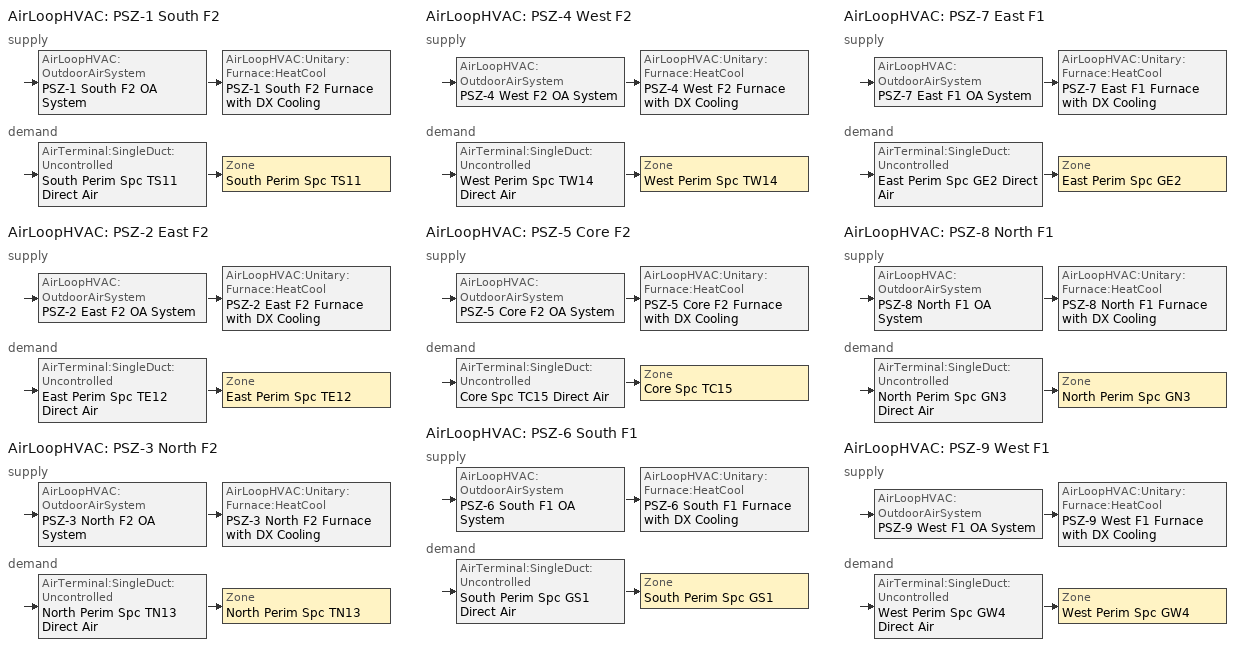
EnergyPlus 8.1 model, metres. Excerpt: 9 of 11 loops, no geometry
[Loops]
AirLoopHVAC 'PSZ-1 South F2'
 supply: AirLoopHVAC:OutdoorAirSystem 'PSZ-1 South F2 OA System' > AirLoopHVAC:Unitary:Furnace:HeatCool 'PSZ-1 South F2 Furnace with DX Cooling'
 demand: AirTerminal:SingleDuct:Uncontrolled 'South Perim Spc TS11 Direct Air' > Zone 'South Perim Spc TS11'
AirLoopHVAC 'PSZ-2 East F2'
 supply: AirLoopHVAC:OutdoorAirSystem 'PSZ-2 East F2 OA System' > AirLoopHVAC:Unitary:Furnace:HeatCool 'PSZ-2 East F2 Furnace with DX Cooling'
 demand: AirTerminal:SingleDuct:Uncontrolled 'East Perim Spc TE12 Direct Air' > Zone 'East Perim Spc TE12'
AirLoopHVAC 'PSZ-3 North F2'
 supply: AirLoopHVAC:OutdoorAirSystem 'PSZ-3 North F2 OA System' > AirLoopHVAC:Unitary:Furnace:HeatCool 'PSZ-3 North F2 Furnace with DX Cooling'
 demand: AirTerminal:SingleDuct:Uncontrolled 'North Perim Spc TN13 Direct Air' > Zone 'North Perim Spc TN13'
AirLoopHVAC 'PSZ-4 West F2'
 supply: AirLoopHVAC:OutdoorAirSystem 'PSZ-4 West F2 OA System' > AirLoopHVAC:Unitary:Furnace:HeatCool 'PSZ-4 West F2 Furnace with DX Cooling'
 demand: AirTerminal:SingleDuct:Uncontrolled 'West Perim Spc TW14 Direct Air' > Zone 'West Perim Spc TW14'
AirLoopHVAC 'PSZ-5 Core F2'
 supply: AirLoopHVAC:OutdoorAirSystem 'PSZ-5 Core F2 OA System' > AirLoopHVAC:Unitary:Furnace:HeatCool 'PSZ-5 Core F2 Furnace with DX Cooling'
 demand: AirTerminal:SingleDuct:Uncontrolled 'Core Spc TC15 Direct Air' > Zone 'Core Spc TC15'
AirLoopHVAC 'PSZ-6 South F1'
 supply: AirLoopHVAC:OutdoorAirSystem 'PSZ-6 South F1 OA System' > AirLoopHVAC:Unitary:Furnace:HeatCool 'PSZ-6 South F1 Furnace with DX Cooling'
 demand: AirTerminal:SingleDuct:Uncontrolled 'South Perim Spc GS1 Direct Air' > Zone 'South Perim Spc GS1'
AirLoopHVAC 'PSZ-7 East F1'
 supply: AirLoopHVAC:OutdoorAirSystem 'PSZ-7 East F1 OA System' > AirLoopHVAC:Unitary:Furnace:HeatCool 'PSZ-7 East F1 Furnace with DX Cooling'
 demand: AirTerminal:SingleDuct:Uncontrolled 'East Perim Spc GE2 Direct Air' > Zone 'East Perim Spc GE2'
AirLoopHVAC 'PSZ-8 North F1'
 supply: AirLoopHVAC:OutdoorAirSystem 'PSZ-8 North F1 OA System' > AirLoopHVAC:Unitary:Furnace:HeatCool 'PSZ-8 North F1 Furnace with DX Cooling'
 demand: AirTerminal:SingleDuct:Uncontrolled 'North Perim Spc GN3 Direct Air' > Zone 'North Perim Spc GN3'
AirLoopHVAC 'PSZ-9 West F1'
 supply: AirLoopHVAC:OutdoorAirSystem 'PSZ-9 West F1 OA System' > AirLoopHVAC:Unitary:Furnace:HeatCool 'PSZ-9 West F1 Furnace with DX Cooling'
 demand: AirTerminal:SingleDuct:Uncontrolled 'West Perim Spc GW4 Direct Air' > Zone 'West Perim Spc GW4'
[DesignSpecification:OutdoorAir] Outdoor Air Method=Flow/Area; Outdoor Air Flow per Zone Floor Area {m3/s-m2}=0.000666962; Outdoor Air Flow per Zone {m3/s}=0
SZ DSOA South Perim Spc GS1; SZ DSOA South Perim Spc TS11; SZ DSOA East Perim Spc GE2; SZ DSOA East Perim Spc TE12; SZ DSOA North Perim Spc GN3; SZ DSOA North Perim Spc TN13; SZ DSOA West Perim Spc GW4; SZ DSOA West Perim Spc TW14; SZ DSOA Core Spc TC15
[Sizing:Zone] Zone Cooling Design Supply Air Temperature Input Method=SupplyAirTemperature; Zone Cooling Design Supply Air Temperature {C}=12.8; Zone Heating Design Supply Air Temperature Input Method=SupplyAirTemperature; Zone Heating Design Supply Air Temperature {C}=40.4; Zone Cooling Design Supply Air Humidity Ratio {kgWater/kgDryAir}=0.008; Zone Heating Design Supply Air Humidity Ratio {kgWater/kgDryAir}=0.008; Cooling Design Air Flow Method=DesignDay; Cooling Design Air Flow Rate {m3/s}=0; Cooling Minimum Air Flow Fraction=0; Heating Design Air Flow Method=DesignDay; Heating Design Air Flow Rate {m3/s}=0; Heating Maximum Air Flow Fraction=0
Name | Design Specification Outdoor Air Object
South Perim Spc GS1 | SZ DSOA South Perim Spc GS1
South Perim Spc TS11 | SZ DSOA South Perim Spc TS11
East Perim Spc GE2 | SZ DSOA East Perim Spc GE2
East Perim Spc TE12 | SZ DSOA East Perim Spc TE12
North Perim Spc GN3 | SZ DSOA North Perim Spc GN3
North Perim Spc TN13 | SZ DSOA North Perim Spc TN13
West Perim Spc GW4 | SZ DSOA West Perim Spc GW4
West Perim Spc TW14 | SZ DSOA West Perim Spc TW14
Core Spc TC15 | SZ DSOA Core Spc TC15
[Sizing:System] Type of Load to Size On=Sensible; Design Outdoor Air Flow Rate {m3/s}=autosize; Minimum System Air Flow Ratio=1; Preheat Design Temperature {C}=7; Preheat Design Humidity Ratio {kgWater/kgDryAir}=0.008; Precool Design Temperature {C}=11; Precool Design Humidity Ratio {kgWater/kgDryAir}=0.008; Central Cooling Design Supply Air Temperature {C}=12.8; Central Heating Design Supply Air Temperature {C}=40.4; Sizing Option=NonCoincident; 100% Outdoor Air in Cooling=No; 100% Outdoor Air in Heating=No; Central Cooling Design Supply Air Humidity Ratio {kgWater/kgDryAir}=0.008; Central Heating Design Supply Air Humidity Ratio {kgWater/kgDryAir}=0.008; Cooling Design Air Flow Method=DesignDay; Cooling Design Air Flow Rate {m3/s}=0; Heating Design Air Flow Method=DesignDay; Heating Design Air Flow Rate {m3/s}=0; System Outdoor Air Method=ZoneSum
PSZ-1 South F2; PSZ-2 East F2; PSZ-3 North F2; PSZ-4 West F2; PSZ-5 Core F2; PSZ-6 South F1; PSZ-7 East F1; PSZ-8 North F1; PSZ-9 West F1
[ZoneControl:Thermostat] Control Type Schedule=COMPACT HVAC-ALWAYS 4; Control 1=Thermostat 1 Dual SP Control
Name | Zone or ZoneList
South Perim Spc GS1 Thermostat | South Perim Spc GS1
South Perim Spc TS11 Thermostat | South Perim Spc TS11
East Perim Spc GE2 Thermostat | East Perim Spc GE2
East Perim Spc TE12 Thermostat | East Perim Spc TE12
North Perim Spc GN3 Thermostat | North Perim Spc GN3
North Perim Spc TN13 Thermostat | North Perim Spc TN13
West Perim Spc GW4 Thermostat | West Perim Spc GW4
West Perim Spc TW14 Thermostat | West Perim Spc TW14
Core Spc TC15 Thermostat | Core Spc TC15
[ThermostatSetpoint:DualSetpoint]
Thermostat 1 Dual SP Control: Heating Setpoint Temperature Schedule=Heat 1/0; Cooling Setpoint Temperature Schedule=Cool 1/0
[AirTerminal:SingleDuct:Uncontrolled] Availability Schedule=COMPACT HVAC-ALWAYS 1; Maximum Air Flow Rate {m3/s}=autosize
South Perim Spc GS1 Direct Air; South Perim Spc TS11 Direct Air; East Perim Spc GE2 Direct Air; East Perim Spc TE12 Direct Air; North Perim Spc GN3 Direct Air; North Perim Spc TN13 Direct Air; West Perim Spc GW4 Direct Air; West Perim Spc TW14 Direct Air; Core Spc TC15 Direct Air
[Zone equipment]
South Perim Spc GS1: South Perim Spc GS1 Direct Air
South Perim Spc TS11: South Perim Spc TS11 Direct Air
East Perim Spc GE2: East Perim Spc GE2 Direct Air
East Perim Spc TE12: East Perim Spc TE12 Direct Air
North Perim Spc GN3: North Perim Spc GN3 Direct Air
North Perim Spc TN13: North Perim Spc TN13 Direct Air
West Perim Spc GW4: West Perim Spc GW4 Direct Air
West Perim Spc TW14: West Perim Spc TW14 Direct Air
Core Spc TC15: Core Spc TC15 Direct Air, Core Spc TC15 Bathroom Exhaust
[Fan:OnOff] Availability Schedule=Fans D1; Fan Total Efficiency=0.53625; Pressure Rise {Pa}=448.2; Motor In Airstream Fraction=1
Name | Maximum Flow Rate {m3/s} | Motor Efficiency
PSZ-1 South F2 Supply Fan | 0.72137 | 0.825
PSZ-2 East F2 Supply Fan | 0.88448 | 0.825
PSZ-3 North F2 Supply Fan | 0.67673 | 0.825
PSZ-4 West F2 Supply Fan | 1.0539 | 0.825
PSZ-5 Core F2 Supply Fan | 2.62949 | 0.84
PSZ-6 South F1 Supply Fan | 0.50881 | 0.825
PSZ-7 East F1 Supply Fan | 0.6614 | 0.825
PSZ-8 North F1 Supply Fan | 0.46544 | 0.825
PSZ-9 West F1 Supply Fan | 0.76383 | 0.825
[Fan:ZoneExhaust]
Core Spc TC15 Bathroom Exhaust: Availability Schedule=ExFanOperationSchd; Fan Total Efficiency=0.45; Pressure Rise {Pa}=187.5; Maximum Flow Rate {m3/s}=0.28385
[Coil:Cooling:DX:SingleSpeed] Availability Schedule=COMPACT HVAC-ALWAYS 1; Gross Rated Sensible Heat Ratio=autosize; Gross Rated Cooling COP {W/W}=2.73; Total Cooling Capacity Function of Temperature Curve=PSZ DX Coil Cap-FT; Total Cooling Capacity Function of Flow Fraction Curve=PSZ DX Coil Cap-FF; Energy Input Ratio Function of Temperature Curve=PSZ DX Coil EIR-FT; Energy Input Ratio Function of Flow Fraction Curve=PSZ DX Coil EIR-FF; Part Load Fraction Correlation Curve=PSZ DX Coil PLF; Nominal Time for Condensate Removal to Begin {s}=0; Ratio of Initial Moisture Evaporation Rate and Steady State Latent Capacity=0; Maximum Cycling Rate {cycles/hr}=0; Latent Capacity Time Constant {s}=0; Condenser Type=Aircooled; Evaporative Condenser Effectiveness=0; Evaporative Condenser Pump Rated Power Consumption {W}=0; Crankcase Heater Capacity {W}=0; Maximum Outdoor Dry-Bulb Temperature for Crankcase Heater Operation {C}=10
Name | Gross Rated Total Cooling Capacity {W} | Rated Air Flow Rate {m3/s}
PSZ-1 South F2 Cooling Coil | 9552.99 | 0.72137
PSZ-2 East F2 Cooling Coil | 11713 | 0.88448
PSZ-3 North F2 Cooling Coil | 8961.82 | 0.67673
PSZ-4 West F2 Cooling Coil | 13956.6 | 1.0539
PSZ-5 Core F2 Cooling Coil | 34821.9 | 2.62949
PSZ-6 South F1 Cooling Coil | 6738.13 | 0.50881
PSZ-7 East F1 Cooling Coil | 8758.84 | 0.6614
PSZ-8 North F1 Cooling Coil | 6163.74 | 0.46544
PSZ-9 West F1 Cooling Coil | 10115.2 | 0.76383
[Coil:Heating:Gas] Availability Schedule=COMPACT HVAC-ALWAYS 1; Gas Burner Efficiency=0.8; Parasitic Electric Load {W}=0; Part Load Fraction Correlation Curve=PSZ Heating Coil PLF-FPLR; Parasitic Gas Load {W}=0
Name | Nominal Capacity {W}
PSZ-1 South F2 Heating Coil | 13263.6
PSZ-2 East F2 Heating Coil | 13272.1
PSZ-3 North F2 Heating Coil | 13169.1
PSZ-4 West F2 Heating Coil | 13165.5
PSZ-5 Core F2 Heating Coil | 33220.3
PSZ-6 South F1 Heating Coil | 10775.9
PSZ-7 East F1 Heating Coil | 10754.5
PSZ-8 North F1 Heating Coil | 10591.8
PSZ-9 West F1 Heating Coil | 10658
[AirLoopHVAC:Unitary:Furnace:HeatCool] Availability Schedule=COMPACT HVAC-ALWAYS 1; Supply Air Fan Operating Mode Schedule=COMPACT HVAC-ALWAYS 1; Maximum Supply Air Temperature {C}=40.4; Supply Air Flow Rate During Cooling Operation {m3/s}=autosize; Supply Air Flow Rate During Heating Operation {m3/s}=autosize; Supply Air Flow Rate When No Cooling or Heating is Needed {m3/s}=autosize; Fan Placement=DrawThrough; Dehumidification Control Type=None
Name | Controlling Zone or Thermostat Location | Supply Fan | Heating Coil | Cooling Coil
PSZ-1 South F2 Furnace with DX Cooling | South Perim Spc TS11 | PSZ-1 South F2 Supply Fan | PSZ-1 South F2 Heating Coil | PSZ-1 South F2 Cooling Coil
PSZ-2 East F2 Furnace with DX Cooling | East Perim Spc TE12 | PSZ-2 East F2 Supply Fan | PSZ-2 East F2 Heating Coil | PSZ-2 East F2 Cooling Coil
PSZ-3 North F2 Furnace with DX Cooling | North Perim Spc TN13 | PSZ-3 North F2 Supply Fan | PSZ-3 North F2 Heating Coil | PSZ-3 North F2 Cooling Coil
PSZ-4 West F2 Furnace with DX Cooling | West Perim Spc TW14 | PSZ-4 West F2 Supply Fan | PSZ-4 West F2 Heating Coil | PSZ-4 West F2 Cooling Coil
PSZ-5 Core F2 Furnace with DX Cooling | Core Spc TC15 | PSZ-5 Core F2 Supply Fan | PSZ-5 Core F2 Heating Coil | PSZ-5 Core F2 Cooling Coil
PSZ-6 South F1 Furnace with DX Cooling | South Perim Spc GS1 | PSZ-6 South F1 Supply Fan | PSZ-6 South F1 Heating Coil | PSZ-6 South F1 Cooling Coil
PSZ-7 East F1 Furnace with DX Cooling | East Perim Spc GE2 | PSZ-7 East F1 Supply Fan | PSZ-7 East F1 Heating Coil | PSZ-7 East F1 Cooling Coil
PSZ-8 North F1 Furnace with DX Cooling | North Perim Spc GN3 | PSZ-8 North F1 Supply Fan | PSZ-8 North F1 Heating Coil | PSZ-8 North F1 Cooling Coil
PSZ-9 West F1 Furnace with DX Cooling | West Perim Spc GW4 | PSZ-9 West F1 Supply Fan | PSZ-9 West F1 Heating Coil | PSZ-9 West F1 Cooling Coil
[Controller:OutdoorAir] Minimum Outdoor Air Flow Rate {m3/s}=AUTOSIZE; Maximum Outdoor Air Flow Rate {m3/s}=autosize; Economizer Control Type=DifferentialDryBulb; Economizer Control Action Type=ModulateFlow; Lockout Type=NoLockout; Minimum Limit Type=FixedMinimum; Minimum Outdoor Air Schedule=MinOA_Sched; Minimum Fraction of Outdoor Air Schedule=MinOAFracSch_Base; Maximum Fraction of Outdoor Air Schedule=MaxOAFracSch_Base; Heat Recovery Bypass Control Type=BypassWhenOAFlowGreaterThanMinimum
PSZ-1 South F2 OA Controller; PSZ-2 East F2 OA Controller; PSZ-3 North F2 OA Controller; PSZ-4 West F2 OA Controller; PSZ-5 Core F2 OA Controller; PSZ-6 South F1 OA Controller; PSZ-7 East F1 OA Controller; PSZ-8 North F1 OA Controller; PSZ-9 West F1 OA Controller
[AirLoopHVAC] Design Supply Air Flow Rate {m3/s}=autosize
PSZ-1 South F2; PSZ-2 East F2; PSZ-3 North F2; PSZ-4 West F2; PSZ-5 Core F2; PSZ-6 South F1; PSZ-7 East F1; PSZ-8 North F1; PSZ-9 West F1
[EnergyManagementSystem:Sensor]
Name | Output:Variable or Output:Meter Index Key | Output:Variable or Output:Meter
PSZ1_Cooling | PSZ-1 South F2 | Air System Total Cooling Energy
PSZ1_Heating | PSZ-1 South F2 | Air System Total Heating Energy
PSZ2_Cooling | PSZ-2 East F2 | Air System Total Cooling Energy
PSZ2_Heating | PSZ-2 East F2 | Air System Total Heating Energy
PSZ3_Cooling | PSZ-3 North F2 | Air System Total Cooling Energy
PSZ3_Heating | PSZ-3 North F2 | Air System Total Heating Energy
PSZ4_Cooling | PSZ-4 West F2 | Air System Total Cooling Energy
PSZ4_Heating | PSZ-4 West F2 | Air System Total Heating Energy
PSZ5_Cooling | PSZ-5 Core F2 | Air System Total Cooling Energy
PSZ5_Heating | PSZ-5 Core F2 | Air System Total Heating Energy
PSZ6_Cooling | PSZ-6 South F1 | Air System Total Cooling Energy
PSZ6_Heating | PSZ-6 South F1 | Air System Total Heating Energy
PSZ7_Cooling | PSZ-7 East F1 | Air System Total Cooling Energy
PSZ7_Heating | PSZ-7 East F1 | Air System Total Heating Energy
PSZ8_Cooling | PSZ-8 North F1 | Air System Total Cooling Energy
PSZ8_Heating | PSZ-8 North F1 | Air System Total Heating Energy
PSZ9_Cooling | PSZ-9 West F1 | Air System Total Cooling Energy
PSZ9_Heating | PSZ-9 West F1 | Air System Total Heating Energy
[EnergyManagementSystem:Program]
AEDG_BldgLoad: SET F2_Heating = PSZ1_Heating + PSZ2_Heating + PSZ3_Heating + PSZ4_Heating + PSZ5_Heating; SET F2_Cooling = PSZ1_Cooling + PSZ2_Cooling + PSZ3_Cooling + PSZ4_Cooling + PSZ5_Cooling; SET F1_Heating = PSZ6_Heating + PSZ7_Heating + PSZ8_Heating + PSZ9_Heating + PSZ10_Heating; SET F1_Cooling = PSZ6_Cooling + PSZ7_Cooling + PSZ8_Cooling + PSZ9_Cooling + PSZ10_Cooling; SET BldgHeating = F1_Heating + F2_Heating; SET BldgCooling = F1_Cooling + F2_Cooling
PreCool: IF CPP_Event_Sensor==2; SET  Cool_Tstat = 21.8; SET Heat_Tstat = 10; Elseif CPP_Event_Sensor==3; SET  Cool_Tstat = 20.8; SET Heat_Tstat = 10; Elseif CPP_Event_Sensor==4; SET  Cool_Tstat = 19.8; SET Heat_Tstat = 10; Elseif CPP_Event_Sensor==1; SET  Cool_Tstat = 25.8; SET Heat_Tstat = 10; ELSE; SET Cool_Tstat= Null; SET Heat_Tstat = Null; Endif; SET DemandKW = Demand* 12 /3600
[EnergyManagementSystem:ProgramCallingManager]
DR_Post_Process_Manager: EndOfSystemTimestepAfterHVACReporting; DR_Post_Process
Total Bldg Load EMS: EndOfSystemTimestepBeforeHVACReporting; AEDG_BldgLoad
DR_ManagerPreCool: BeginTimestepBeforePredictor; PreCool
[EnergyManagementSystem:OutputVariable]
Name | EMS Variable | Type of Data in Variable | Update Frequency | EMS Program or Subroutine
DR_Demand | DR_Demand | Averaged | SystemTimestep | DR_Post_Process
DR_FullDay | DR_FullDay | Averaged | SystemTimestep | DR_Post_Process
Total Building Heating Load | BldgHeating | Summed | SystemTimeStep
Total Building Cooling Load | BldgCooling | Summed | SystemTimeStep
[EnergyManagementSystem:Actuator] Actuated Component Type=Schedule:Compact; Actuated Component Control Type=Schedule Value
Name | Actuated Component Unique
Cool_Tstat | Cool 1/0
Heat_Tstat | Heat 1/0
[EnergyManagementSystem:GlobalVariable]
BldgHeating; BldgCooling
[AvailabilityManager:Scheduled] Schedule=COMPACT HVAC-ALWAYS 1
PSZ-1 South F2 Availability; PSZ-2 East F2 Availability; PSZ-3 North F2 Availability; PSZ-4 West F2 Availability; PSZ-5 Core F2 Availability; PSZ-6 South F1 Availability; PSZ-7 East F1 Availability; PSZ-8 North F1 Availability; PSZ-9 West F1 Availability; PSZ-10 Core F1 Availability
[AvailabilityManager:NightCycle] Applicability Schedule=COMPACT HVAC-ALWAYS 1; Fan Schedule=Fans D1; Control Type=CycleOnAny; Thermostat Tolerance {deltaC}=1; Cycling Run Time {s}=3600
PSZ-1 South F2 Availability NC; PSZ-2 East F2 Availability NC
[SetpointManager:SingleZone:Reheat] Control Variable=Temperature; Minimum Supply Air Temperature {C}=13; Maximum Supply Air Temperature {C}=45
Name | Control Zone | Setpoint Node or NodeList
PSZ-1 South F2 Supply Air Temp Manager | South Perim Spc TS11 | PSZ-1 South F2 Air Loop Outlet
PSZ-2 East F2 Supply Air Temp Manager | East Perim Spc TE12 | PSZ-2 East F2 Air Loop Outlet
PSZ-3 North F2 Supply Air Temp Manager | North Perim Spc TN13 | PSZ-3 North F2 Air Loop Outlet
PSZ-4 West F2 Supply Air Temp Manager | West Perim Spc TW14 | PSZ-4 West F2 Air Loop Outlet
PSZ-5 Core F2 Supply Air Temp Manager | Core Spc TC15 | PSZ-5 Core F2 Air Loop Outlet
PSZ-6 South F1 Supply Air Temp Manager | South Perim Spc GS1 | PSZ-6 South F1 Air Loop Outlet
PSZ-7 East F1 Supply Air Temp Manager | East Perim Spc GE2 | PSZ-7 East F1 Air Loop Outlet
PSZ-8 North F1 Supply Air Temp Manager | North Perim Spc GN3 | PSZ-8 North F1 Air Loop Outlet
PSZ-9 West F1 Supply Air Temp Manager | West Perim Spc GW4 | PSZ-9 West F1 Air Loop Outlet
[SetpointManager:MixedAir] Control Variable=Temperature
Name | Setpoint Node or NodeList
PSZ-1 South F2 Cooling Coil Air Temp Manager | PSZ-1 South F2 Mixed Air Outlet
PSZ-2 East F2 Cooling Coil Air Temp Manager | PSZ-2 East F2 Mixed Air Outlet
PSZ-3 North F2 Cooling Coil Air Temp Manager | PSZ-3 North F2 Mixed Air Outlet
PSZ-4 West F2 Cooling Coil Air Temp Manager | PSZ-4 West F2 Mixed Air Outlet
PSZ-5 Core F2 Cooling Coil Air Temp Manager | PSZ-5 Core F2 Mixed Air Outlet
PSZ-6 South F1 Cooling Coil Air Temp Manager | PSZ-6 South F1 Mixed Air Outlet
PSZ-7 East F1 Cooling Coil Air Temp Manager | PSZ-7 East F1 Mixed Air Outlet
PSZ-8 North F1 Cooling Coil Air Temp Manager | PSZ-8 North F1 Mixed Air Outlet
PSZ-9 West F1 Cooling Coil Air Temp Manager | PSZ-9 West F1 Mixed Air Outlet
[FaultModel:TemperatureSensorOffset:OutdoorAir] Availability Schedule=ALWAYS-ON; Temperature Sensor Offset {deltaC}=3
Name | Controller Object
PSZ-1 OA Sensor Bias | PSZ-1 South F2 OA Controller
PSZ-2 OA Sensor Bias | PSZ-2 East F2 OA Controller
PSZ-3 OA Sensor Bias | PSZ-3 North F2 OA Controller
PSZ-4 OA Sensor Bias | PSZ-4 West F2 OA Controller
PSZ-5 OA Sensor Bias | PSZ-5 Core F2 OA Controller
PSZ-6 OA Sensor Bias | PSZ-6 South F1 OA Controller
PSZ-7 OA Sensor Bias | PSZ-7 East F1 OA Controller
PSZ-8 OA Sensor Bias | PSZ-8 North F1 OA Controller
PSZ-9 OA Sensor Bias | PSZ-9 West F1 OA Controller
[FaultModel:TemperatureSensorOffset:ReturnAir] Availability Schedule=ALWAYS-ON; Temperature Sensor Offset {deltaC}=-3
Name | Controller Object
PSZ-1 OA Sensor Bias | PSZ-1 South F2 OA Controller
PSZ-2 OA Sensor Bias | PSZ-2 East F2 OA Controller
PSZ-3 OA Sensor Bias | PSZ-3 North F2 OA Controller
PSZ-4 OA Sensor Bias | PSZ-4 West F2 OA Controller
PSZ-5 OA Sensor Bias | PSZ-5 Core F2 OA Controller
PSZ-6 OA Sensor Bias | PSZ-6 South F1 OA Controller
PSZ-7 OA Sensor Bias | PSZ-7 East F1 OA Controller
PSZ-8 OA Sensor Bias | PSZ-8 North F1 OA Controller
PSZ-9 OA Sensor Bias | PSZ-9 West F1 OA Controller
[Schedule:Compact]
Always-On; COMPACT HVAC-ALWAYS 1; MinOA_Sched: Through: 12/31, For: AllDays, Until: 24:00, 1
Cool 1/0: Through: 12/31, For: Weekdays, Until: 05:00, 26.7, Until: 06:00, 25.2, Until: 07:00, 23.9, Until: 22:00, 22.8, Until: 24:00, 26.7, For: Saturday, Until: 05:00, 26.7, Until: 06:00, 25.2, Until: 07:00, 23.9, Until: 18:00, 22.8, Until: 24:00, 26.7, For: SummerDesignDay, Until: 05:00, 26.7, Until: 06:00, 25.2, Until: 07:00, 23.9, Until: 22:00, 22.8, Until: 24:00, 26.7, For: WinterDesignDay, Until: 24:00, 26.7, For: Sunday Holidays AllOtherDays, Until: 24:00, 26.7
Heat 1/0: Through: 12/31, For: Weekdays, Until: 05:00, 18.3, Until: 06:00, 19.3, Until: 07:00, 20.3, Until: 22:00, 21.7, Until: 24:00, 18.3, For: SummerDesignDay, Until: 24:00, 18.3, For: WinterDesignDay, Until: 05:00, 18.3, Until: 06:00, 19.3, Until: 07:00, 20.3, Until: 22:00, 21.7, Until: 24:00, 18.3, For: Saturday, Until: 05:00, 18.3, Until: 06:00, 19.3, Until:  07:00, 20.3, Until: 18:00, 21.7, Until: 24:00, 18.3, For: Sunday Holidays AllOtherDays, Until: 24:00, 18.3
Fans D1: Through: 12/31, For: Weekdays SummerDesignDay WinterDesignDay, Until: 05:00, 0, Until: 22:00, 1, Until: 24:00, 0, For: Saturday, Until: 05:00, 0, Until: 18:00, 1, Until: 24:00, 0, For: Sunday Holidays AllOtherDays, Until: 24:00, 0
ExFanOperationSchd: Through: 12/31, For: Weekdays SummerDesignDay WinterDesignDay, Until: 05:00, 1, Until: 22:00, 1, Until: 24:00, 1, For: Saturday, Until: 05:00, 1, Until: 18:00, 1, Until: 24:00, 1, For: Sunday Holidays AllOtherDays, Until: 24:00, 1
MinOAFracSch_Base: Through: 12/31, For: Weekdays, Until: 05:00, 0.15, Until: 22:00, 0.15, Until: 24:00, 0.15, For: Saturday, Until: 05:00, 0.15, Until: 18:00, 0.15, Until: 24:00, 0.15, For: SummerDesignDay WinterDesignDay, Until: 05:00, 0.15, Until: 22:00, 0.15, Until: 24:00, 0.15, For: Sunday Holidays AllOtherDays, Until: 05:00, 0.15, Until: 18:00, 0.15, Until: 24:00, 0.15
MaxOAFracSch_Base: Through: 12/31, For: AllDays, Until: 24:00, 0.7
COMPACT HVAC-ALWAYS 4: Through: 12/31, For: AllDays, Until: 24:00, 4
[Curve:Quadratic]
Name | Coefficient1 Constant | Coefficient2 x | Coefficient3 x**2 | Minimum Value of x | Maximum Value of x
PSZ DX Coil Cap-FF | 0.8 | 0.2 | 0 | 0.5 | 1.5
PSZ DX Coil EIR-FF | 1.1552 | -0.1808 | 0.0256 | 0.5 | 1.5
PSZ DX Coil PLF | 0.85 | 0.15 | 0 | 0 | 1
[Curve:Cubic]
PSZ Heating Coil PLF-FPLR: Coefficient1 Constant=0.8; Coefficient2 x=0.2; Coefficient3 x**2=0; Coefficient4 x**3=0; Minimum Value of x=0; Maximum Value of x=1
[Curve:Biquadratic] Minimum Value of x=12.77778; Maximum Value of x=23.88889; Minimum Value of y=23.88889; Maximum Value of y=46.11111
Name | Coefficient1 Constant | Coefficient2 x | Coefficient3 x**2 | Coefficient4 y | Coefficient5 y**2 | Coefficient6 x*y
PSZ DX Coil Cap-FT | 0.867916 | 0.0142476 | 0.000554364 | -0.00755806 | 3.29832e-05 | -0.000191711
PSZ DX Coil EIR-FT | 0.116968 | 0.0284933 | -0.000411156 | 0.0214143 | 0.000161125 | -0.000679104
